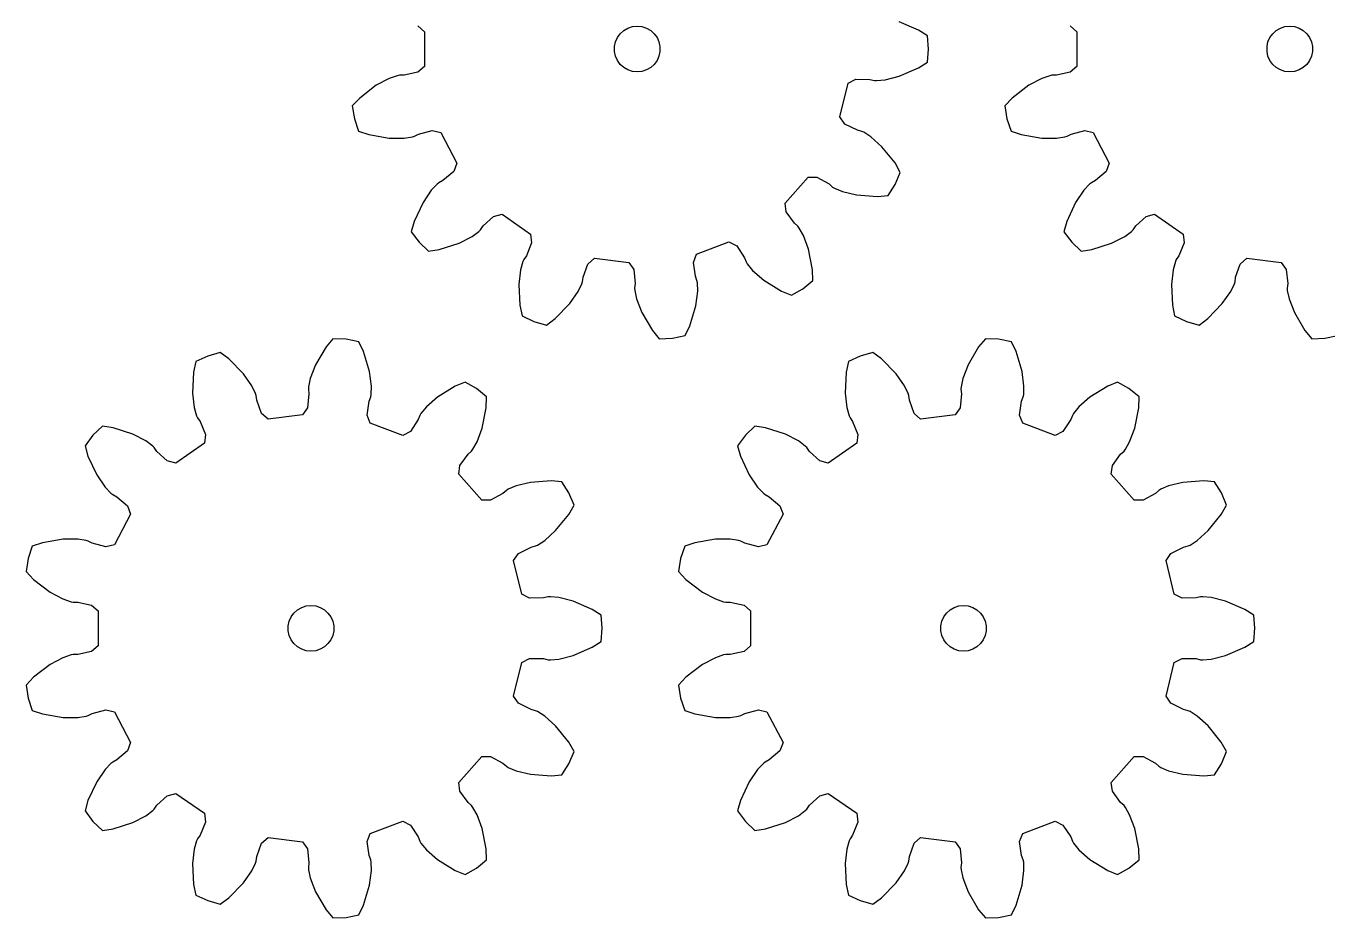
# Model space of a CAD drawing. Extents: x 0 to 209, y 0 to 228.
# Drawn here: x 0 to 85.4, y 0 to 58.5 of the extents above; entities that cross this region are included whole.
import ezdxf

# ---------------------------------------------------------------- set-up
doc = ezdxf.new("R2010")
doc.units = 0

msp = doc.modelspace()

# ---------------------------------------------------------------- linework, layer by layer
for p, q in [((25.686, 58.499), (26.116, 58.12)), ((26.116, 58.12), (26.116, 55.843)), ((38.957, 57.985), (39.19, 58.195)), ((39.19, 58.195), (39.461, 58.352)), ((39.461, 58.352), (39.76, 58.449)), ((39.76, 58.449), (40.071, 58.482)), ((40.071, 58.482), (40.383, 58.449)), ((40.383, 58.449), (40.681, 58.352)), ((40.681, 58.352), (40.953, 58.195)), ((40.953, 58.195), (41.186, 57.985)), ((58.508, 58.219), (57.251, 58.765)), ((59.101, 57.838), (58.508, 58.219)), ((68.466, 58.499), (68.896, 58.12)), ((68.896, 58.12), (68.896, 55.843)), ((81.737, 57.985), (81.97, 58.195)), ((81.97, 58.195), (82.241, 58.352)), ((82.241, 58.352), (82.54, 58.449)), ((82.54, 58.449), (82.851, 58.482)), ((82.851, 58.482), (83.163, 58.449)), ((83.163, 58.449), (83.461, 58.352)), ((83.461, 58.352), (83.733, 58.195)), ((83.733, 58.195), (83.966, 57.985)), ((38.58, 57.139), (38.645, 57.445)), ((38.645, 57.445), (38.772, 57.732)), ((38.772, 57.732), (38.957, 57.985)), ((41.186, 57.985), (41.37, 57.732)), ((41.37, 57.732), (41.498, 57.445)), ((41.498, 57.445), (41.563, 57.139)), ((59.17, 56.982), (59.101, 57.838)), ((81.36, 57.139), (81.425, 57.445)), ((81.425, 57.445), (81.552, 57.732)), ((81.552, 57.732), (81.737, 57.985)), ((83.966, 57.985), (84.15, 57.732)), ((84.15, 57.732), (84.278, 57.445)), ((84.278, 57.445), (84.343, 57.139)), ((38.58, 56.825), (38.58, 57.139)), ((38.645, 56.518), (38.58, 56.825)), ((38.772, 56.232), (38.645, 56.518)), ((41.498, 56.518), (41.37, 56.232)), ((41.563, 56.825), (41.498, 56.518)), ((41.563, 57.139), (41.563, 56.825)), ((59.101, 56.126), (59.17, 56.982)), ((81.36, 56.825), (81.36, 57.139)), ((81.425, 56.518), (81.36, 56.825)), ((81.552, 56.232), (81.425, 56.518)), ((84.278, 56.518), (84.15, 56.232)), ((84.343, 56.825), (84.278, 56.518)), ((84.343, 57.139), (84.343, 56.825)), ((26.116, 55.843), (25.686, 55.464)), ((38.957, 55.978), (38.772, 56.232)), ((39.19, 55.768), (38.957, 55.978)), ((39.461, 55.611), (39.19, 55.768)), ((39.76, 55.515), (39.461, 55.611)), ((40.071, 55.482), (39.76, 55.515)), ((40.383, 55.515), (40.071, 55.482)), ((40.681, 55.611), (40.383, 55.515)), ((40.953, 55.768), (40.681, 55.611)), ((41.186, 55.978), (40.953, 55.768)), ((41.37, 56.232), (41.186, 55.978)), ((57.251, 55.198), (58.508, 55.745)), ((58.508, 55.745), (59.101, 56.126)), ((68.896, 55.843), (68.466, 55.464)), ((81.737, 55.978), (81.552, 56.232)), ((81.97, 55.768), (81.737, 55.978)), ((82.241, 55.611), (81.97, 55.768)), ((82.54, 55.515), (82.241, 55.611)), ((82.851, 55.482), (82.54, 55.515)), ((83.163, 55.515), (82.851, 55.482)), ((83.461, 55.611), (83.163, 55.515)), ((83.733, 55.768), (83.461, 55.611)), ((83.966, 55.978), (83.733, 55.768)), ((84.15, 56.232), (83.966, 55.978)), ((23.813, 55.056), (22.964, 54.602)), ((24.338, 55.235), (23.813, 55.056)), ((24.484, 55.26), (24.338, 55.235)), ((24.785, 55.262), (24.484, 55.26)), ((25.686, 55.464), (24.785, 55.262)), ((53.349, 52.537), (53.894, 54.747)), ((53.894, 54.747), (54.402, 55.012)), ((54.402, 55.012), (55.326, 54.993)), ((55.326, 54.993), (55.618, 54.923)), ((55.618, 54.923), (55.765, 54.912)), ((55.765, 54.912), (56.318, 54.961)), ((56.318, 54.961), (57.251, 55.198)), ((66.593, 55.056), (65.744, 54.602)), ((67.118, 55.235), (66.593, 55.056)), ((67.264, 55.26), (67.118, 55.235)), ((67.565, 55.262), (67.264, 55.26)), ((68.466, 55.464), (67.565, 55.262)), ((22.964, 54.602), (21.875, 53.771)), ((65.744, 54.602), (64.655, 53.771)), ((21.875, 53.771), (21.39, 53.259)), ((21.39, 53.259), (21.528, 52.411)), ((64.655, 53.771), (64.17, 53.259)), ((64.17, 53.259), (64.308, 52.411)), ((21.528, 52.411), (21.8, 51.596)), ((53.676, 52.066), (53.349, 52.537)), ((64.308, 52.411), (64.58, 51.596)), ((21.8, 51.596), (22.467, 51.368)), ((22.467, 51.368), (23.817, 51.139)), ((24.78, 51.132), (25.329, 51.217)), ((25.329, 51.217), (25.469, 51.262)), ((25.469, 51.262), (25.736, 51.4)), ((25.736, 51.4), (26.629, 51.64)), ((26.629, 51.64), (27.185, 51.504)), ((27.185, 51.504), (28.243, 49.488)), ((54.503, 51.654), (53.676, 52.066)), ((54.794, 51.58), (54.503, 51.654)), ((54.929, 51.521), (54.794, 51.58)), ((55.397, 51.221), (54.929, 51.521)), ((56.112, 50.577), (55.397, 51.221)), ((64.58, 51.596), (65.247, 51.368)), ((65.247, 51.368), (66.597, 51.139)), ((67.56, 51.132), (68.109, 51.217)), ((68.109, 51.217), (68.249, 51.262)), ((68.249, 51.262), (68.516, 51.4)), ((68.516, 51.4), (69.409, 51.64)), ((69.409, 51.64), (69.965, 51.504)), ((69.965, 51.504), (71.023, 49.488)), ((23.817, 51.139), (24.78, 51.132)), ((56.971, 49.509), (56.112, 50.577)), ((66.597, 51.139), (67.56, 51.132)), ((57.319, 48.896), (56.971, 49.509)), ((28.039, 48.953), (27.335, 48.355)), ((28.243, 49.488), (28.039, 48.953)), ((56.982, 48.106), (57.319, 48.896)), ((70.819, 48.953), (70.115, 48.355)), ((71.023, 49.488), (70.819, 48.953)), ((26.952, 48.124), (26.57, 47.72)), ((27.07, 48.213), (26.952, 48.124)), ((27.335, 48.355), (27.07, 48.213)), ((49.762, 46.875), (51.272, 48.58)), ((51.272, 48.58), (51.845, 48.578)), ((51.845, 48.578), (52.654, 48.132)), ((52.654, 48.132), (52.88, 47.934)), ((52.88, 47.934), (53.006, 47.856)), ((53.006, 47.856), (53.518, 47.642)), ((56.523, 47.38), (56.982, 48.106)), ((69.732, 48.124), (69.35, 47.72)), ((69.85, 48.213), (69.732, 48.124)), ((70.115, 48.355), (69.85, 48.213)), ((26.57, 47.72), (26.029, 46.924)), ((53.518, 47.642), (54.455, 47.419)), ((54.455, 47.419), (55.821, 47.318)), ((55.821, 47.318), (56.523, 47.38)), ((69.35, 47.72), (68.809, 46.924)), ((26.029, 46.924), (25.451, 45.682)), ((30.651, 46.005), (31.207, 46.143)), ((31.207, 46.143), (33.081, 44.85)), ((49.833, 46.307), (49.762, 46.875)), ((50.374, 45.558), (49.833, 46.307)), ((68.809, 46.924), (68.231, 45.682)), ((73.431, 46.005), (73.987, 46.143)), ((73.987, 46.143), (75.861, 44.85)), ((25.451, 45.682), (25.26, 45.004)), ((29.8, 45.132), (29.972, 45.378)), ((29.972, 45.378), (30.651, 46.005)), ((50.597, 45.357), (50.374, 45.558)), ((50.69, 45.241), (50.597, 45.357)), ((50.964, 44.759), (50.69, 45.241)), ((68.231, 45.682), (68.04, 45.004)), ((72.58, 45.132), (72.752, 45.378)), ((72.752, 45.378), (73.431, 46.005)), ((25.26, 45.004), (25.776, 44.317)), ((28.395, 44.254), (29.25, 44.695)), ((29.25, 44.695), (29.697, 45.026)), ((29.697, 45.026), (29.8, 45.132)), ((33.081, 44.85), (33.148, 44.281)), ((51.299, 43.856), (50.964, 44.759)), ((68.04, 45.004), (68.556, 44.317)), ((71.175, 44.254), (72.03, 44.695)), ((72.03, 44.695), (72.477, 45.026)), ((72.477, 45.026), (72.58, 45.132)), ((75.861, 44.85), (75.928, 44.281)), ((25.776, 44.317), (26.395, 43.722)), ((26.395, 43.722), (27.092, 43.83)), ((27.092, 43.83), (28.395, 44.254)), ((33.148, 44.281), (32.803, 43.424)), ((43.956, 43.529), (46.085, 44.337)), ((46.085, 44.337), (46.591, 44.069)), ((46.591, 44.069), (47.1, 43.298)), ((51.563, 42.512), (51.299, 43.856)), ((68.556, 44.317), (69.175, 43.722)), ((69.175, 43.722), (69.872, 43.83)), ((69.872, 43.83), (71.175, 44.254)), ((75.928, 44.281), (75.583, 43.424)), ((32.571, 43.041), (32.421, 42.507)), ((32.634, 43.176), (32.571, 43.041)), ((32.803, 43.424), (32.634, 43.176)), ((36.522, 42.014), (36.831, 42.884)), ((36.831, 42.884), (37.259, 43.265)), ((37.259, 43.265), (39.519, 42.991)), ((39.519, 42.991), (39.844, 42.518)), ((43.754, 42.993), (43.956, 43.529)), ((43.884, 42.079), (43.754, 42.993)), ((47.1, 43.298), (47.209, 43.018)), ((47.209, 43.018), (47.283, 42.89)), ((47.283, 42.89), (47.638, 42.463)), ((75.351, 43.041), (75.201, 42.507)), ((75.414, 43.176), (75.351, 43.041)), ((75.583, 43.424), (75.414, 43.176)), ((79.302, 42.014), (79.611, 42.884)), ((79.611, 42.884), (80.039, 43.265)), ((80.039, 43.265), (82.299, 42.991)), ((82.299, 42.991), (82.624, 42.518)), ((32.421, 42.507), (32.312, 41.551)), ((36.483, 41.716), (36.522, 42.014)), ((39.844, 42.518), (39.936, 41.599)), ((43.989, 41.797), (43.884, 42.079)), ((47.638, 42.463), (48.363, 41.83)), ((48.363, 41.83), (49.526, 41.106)), ((51.586, 41.807), (51.563, 42.512)), ((75.201, 42.507), (75.092, 41.551)), ((79.263, 41.716), (79.302, 42.014)), ((82.624, 42.518), (82.716, 41.599)), ((32.312, 41.551), (32.377, 40.182)), ((35.647, 40.286), (36.199, 41.074)), ((36.199, 41.074), (36.441, 41.574)), ((36.441, 41.574), (36.483, 41.716)), ((39.936, 41.599), (39.902, 41.3)), ((39.902, 41.3), (39.909, 41.153)), ((39.909, 41.153), (40.024, 40.61)), ((43.913, 40.142), (44.036, 41.097)), ((44.017, 41.652), (43.989, 41.797)), ((44.036, 41.097), (44.017, 41.652)), ((49.526, 41.106), (50.177, 40.835)), ((50.177, 40.835), (50.921, 41.264)), ((50.921, 41.264), (51.586, 41.807)), ((75.092, 41.551), (75.157, 40.182)), ((78.427, 40.286), (78.979, 41.074)), ((78.979, 41.074), (79.221, 41.574)), ((79.221, 41.574), (79.263, 41.716)), ((82.716, 41.599), (82.682, 41.3)), ((82.682, 41.3), (82.689, 41.153)), ((82.689, 41.153), (82.804, 40.61)), ((32.377, 40.182), (32.523, 39.492)), ((34.691, 39.305), (35.647, 40.286)), ((40.024, 40.61), (40.372, 39.712)), ((43.522, 38.829), (43.913, 40.142)), ((75.157, 40.182), (75.303, 39.492)), ((77.471, 39.305), (78.427, 40.286)), ((82.804, 40.61), (83.152, 39.712)), ((32.523, 39.492), (33.299, 39.124)), ((34.124, 38.885), (34.691, 39.305)), ((40.372, 39.712), (41.065, 38.531)), ((75.303, 39.492), (76.079, 39.124)), ((76.904, 38.885), (77.471, 39.305)), ((83.152, 39.712), (83.845, 38.531)), ((33.299, 39.124), (34.124, 38.885)), ((41.065, 38.531), (41.515, 37.988)), ((43.215, 38.194), (43.522, 38.829)), ((76.079, 39.124), (76.904, 38.885)), ((83.845, 38.531), (84.295, 37.988)), ((20.125, 37.988), (19.675, 37.445)), ((20.983, 37.953), (20.125, 37.988)), ((21.825, 37.781), (20.983, 37.953)), ((22.132, 37.147), (21.825, 37.781)), ((41.515, 37.988), (42.373, 38.022)), ((42.373, 38.022), (43.215, 38.194)), ((62.905, 37.988), (62.455, 37.445)), ((63.763, 37.953), (62.905, 37.988)), ((64.605, 37.781), (63.763, 37.953)), ((64.912, 37.147), (64.605, 37.781)), ((84.295, 37.988), (85.153, 38.022)), ((85.153, 38.022), (85.995, 38.194)), ((11.909, 36.851), (11.133, 36.483)), ((12.734, 37.09), (11.909, 36.851)), ((13.301, 36.671), (12.734, 37.09)), ((19.675, 37.445), (18.982, 36.264)), ((22.523, 35.834), (22.132, 37.147)), ((54.689, 36.851), (53.913, 36.483)), ((55.514, 37.09), (54.689, 36.851)), ((56.081, 36.671), (55.514, 37.09)), ((62.455, 37.445), (61.762, 36.264)), ((65.303, 35.834), (64.912, 37.147)), ((11.133, 36.483), (10.987, 35.794)), ((14.257, 35.69), (13.301, 36.671)), ((18.982, 36.264), (18.634, 35.366)), ((53.913, 36.483), (53.767, 35.794)), ((57.037, 35.69), (56.081, 36.671)), ((61.762, 36.264), (61.414, 35.366)), ((10.987, 35.794), (10.922, 34.425)), ((14.809, 34.902), (14.257, 35.69)), ((18.634, 35.366), (18.519, 34.823)), ((22.646, 34.879), (22.523, 35.834)), ((28.787, 35.141), (28.136, 34.87)), ((29.531, 34.712), (28.787, 35.141)), ((53.767, 35.794), (53.702, 34.425)), ((57.589, 34.902), (57.037, 35.69)), ((61.414, 35.366), (61.299, 34.823)), ((65.426, 34.879), (65.303, 35.834)), ((71.567, 35.141), (70.916, 34.87)), ((72.311, 34.712), (71.567, 35.141)), ((10.922, 34.425), (11.031, 33.469)), ((15.051, 34.402), (14.809, 34.902)), ((15.093, 34.26), (15.051, 34.402)), ((15.132, 33.962), (15.093, 34.26)), ((18.546, 34.377), (18.454, 33.457)), ((18.519, 34.823), (18.512, 34.675)), ((18.512, 34.675), (18.546, 34.377)), ((22.494, 33.897), (22.599, 34.179)), ((22.599, 34.179), (22.627, 34.324)), ((22.627, 34.324), (22.646, 34.879)), ((26.973, 34.146), (26.248, 33.513)), ((28.136, 34.87), (26.973, 34.146)), ((30.196, 34.169), (29.531, 34.712)), ((30.173, 33.464), (30.196, 34.169)), ((53.702, 34.425), (53.811, 33.469)), ((57.831, 34.402), (57.589, 34.902)), ((57.873, 34.26), (57.831, 34.402)), ((57.912, 33.962), (57.873, 34.26)), ((61.326, 34.377), (61.234, 33.457)), ((61.299, 34.823), (61.292, 34.675)), ((61.292, 34.675), (61.326, 34.377)), ((65.274, 33.897), (65.379, 34.179)), ((65.379, 34.179), (65.407, 34.324)), ((65.407, 34.324), (65.426, 34.879)), ((69.753, 34.146), (69.028, 33.513)), ((70.916, 34.87), (69.753, 34.146)), ((72.976, 34.169), (72.311, 34.712)), ((72.953, 33.464), (72.976, 34.169)), ((11.031, 33.469), (11.181, 32.934)), ((15.441, 33.091), (15.132, 33.962)), ((18.454, 33.457), (18.129, 32.985)), ((22.364, 32.982), (22.494, 33.897)), ((26.248, 33.513), (25.893, 33.085)), ((29.909, 32.12), (30.173, 33.464)), ((53.811, 33.469), (53.961, 32.934)), ((58.221, 33.091), (57.912, 33.962)), ((61.234, 33.457), (60.909, 32.985)), ((65.144, 32.982), (65.274, 33.897)), ((69.028, 33.513), (68.673, 33.085)), ((72.689, 32.12), (72.953, 33.464)), ((11.181, 32.934), (11.244, 32.8)), ((11.244, 32.8), (11.413, 32.552)), ((11.413, 32.552), (11.758, 31.695)), ((15.869, 32.711), (15.441, 33.091)), ((18.129, 32.985), (15.869, 32.711)), ((22.566, 32.446), (22.364, 32.982)), ((24.695, 31.639), (22.566, 32.446)), ((25.71, 32.678), (25.201, 31.906)), ((25.819, 32.958), (25.71, 32.678)), ((25.893, 33.085), (25.819, 32.958)), ((53.961, 32.934), (54.024, 32.8)), ((54.024, 32.8), (54.193, 32.552)), ((54.193, 32.552), (54.538, 31.695)), ((58.649, 32.711), (58.221, 33.091)), ((60.909, 32.985), (58.649, 32.711)), ((65.346, 32.446), (65.144, 32.982)), ((67.475, 31.639), (65.346, 32.446)), ((68.49, 32.678), (67.981, 31.906)), ((68.599, 32.958), (68.49, 32.678)), ((68.673, 33.085), (68.599, 32.958)), ((4.386, 31.659), (3.87, 30.972)), ((5.005, 32.254), (4.386, 31.659)), ((5.702, 32.146), (5.005, 32.254)), ((7.005, 31.721), (5.702, 32.146)), ((7.86, 31.28), (7.005, 31.721)), ((11.758, 31.695), (11.691, 31.126)), ((25.201, 31.906), (24.695, 31.639)), ((29.574, 31.217), (29.909, 32.12)), ((47.166, 31.659), (46.65, 30.972)), ((47.785, 32.254), (47.166, 31.659)), ((48.482, 32.146), (47.785, 32.254)), ((49.785, 31.721), (48.482, 32.146)), ((50.64, 31.28), (49.785, 31.721)), ((54.538, 31.695), (54.471, 31.126)), ((67.981, 31.906), (67.475, 31.639)), ((72.354, 31.217), (72.689, 32.12)), ((3.87, 30.972), (4.061, 30.293)), ((8.307, 30.95), (7.86, 31.28)), ((8.41, 30.844), (8.307, 30.95)), ((8.582, 30.598), (8.41, 30.844)), ((11.691, 31.126), (9.817, 29.832)), ((29.207, 30.619), (29.3, 30.734)), ((29.3, 30.734), (29.574, 31.217)), ((46.65, 30.972), (46.841, 30.293)), ((51.087, 30.95), (50.64, 31.28)), ((51.19, 30.844), (51.087, 30.95)), ((51.362, 30.598), (51.19, 30.844)), ((54.471, 31.126), (52.597, 29.832)), ((71.987, 30.619), (72.08, 30.734)), ((72.08, 30.734), (72.354, 31.217)), ((4.061, 30.293), (4.639, 29.051)), ((9.261, 29.971), (8.582, 30.598)), ((9.817, 29.832), (9.261, 29.971)), ((28.443, 29.669), (28.984, 30.418)), ((28.984, 30.418), (29.207, 30.619)), ((46.841, 30.293), (47.419, 29.051)), ((52.041, 29.971), (51.362, 30.598)), ((52.597, 29.832), (52.041, 29.971)), ((71.223, 29.669), (71.764, 30.418)), ((71.764, 30.418), (71.987, 30.619)), ((4.639, 29.051), (5.18, 28.255)), ((28.372, 29.1), (28.443, 29.669)), ((29.882, 27.396), (28.372, 29.1)), ((47.419, 29.051), (47.96, 28.255)), ((71.152, 29.1), (71.223, 29.669)), ((72.662, 27.396), (71.152, 29.1)), ((5.18, 28.255), (5.562, 27.852)), ((32.128, 28.334), (31.616, 28.12)), ((33.065, 28.557), (32.128, 28.334)), ((34.431, 28.657), (33.065, 28.557)), ((35.133, 28.595), (34.431, 28.657)), ((35.592, 27.869), (35.133, 28.595)), ((47.96, 28.255), (48.342, 27.852)), ((74.908, 28.334), (74.396, 28.12)), ((75.845, 28.557), (74.908, 28.334)), ((77.211, 28.657), (75.845, 28.557)), ((77.913, 28.595), (77.211, 28.657)), ((78.372, 27.869), (77.913, 28.595)), ((5.562, 27.852), (5.68, 27.762)), ((5.68, 27.762), (5.945, 27.621)), ((5.945, 27.621), (6.649, 27.023)), ((30.455, 27.397), (29.882, 27.396)), ((31.264, 27.844), (30.455, 27.397)), ((31.49, 28.042), (31.264, 27.844)), ((31.616, 28.12), (31.49, 28.042)), ((35.929, 27.079), (35.592, 27.869)), ((48.342, 27.852), (48.46, 27.762)), ((48.46, 27.762), (48.725, 27.621)), ((48.725, 27.621), (49.429, 27.023)), ((73.235, 27.397), (72.662, 27.396)), ((74.044, 27.844), (73.235, 27.397)), ((74.27, 28.042), (74.044, 27.844)), ((74.396, 28.12), (74.27, 28.042)), ((78.709, 27.079), (78.372, 27.869)), ((6.853, 26.488), (5.795, 24.471)), ((6.649, 27.023), (6.853, 26.488)), ((34.722, 25.399), (35.581, 26.466)), ((35.581, 26.466), (35.929, 27.079)), ((49.633, 26.488), (48.575, 24.471)), ((49.429, 27.023), (49.633, 26.488)), ((77.502, 25.399), (78.361, 26.466)), ((78.361, 26.466), (78.709, 27.079)), ((2.427, 24.837), (1.077, 24.607)), ((3.39, 24.844), (2.427, 24.837)), ((3.939, 24.759), (3.39, 24.844)), ((4.079, 24.713), (3.939, 24.759)), ((33.539, 24.455), (34.007, 24.755)), ((34.007, 24.755), (34.722, 25.399)), ((45.207, 24.837), (43.857, 24.607)), ((46.17, 24.844), (45.207, 24.837)), ((46.719, 24.759), (46.17, 24.844)), ((46.859, 24.713), (46.719, 24.759)), ((76.319, 24.455), (76.787, 24.755)), ((76.787, 24.755), (77.502, 25.399)), ((0.41, 24.379), (0.138, 23.565)), ((1.077, 24.607), (0.41, 24.379)), ((4.346, 24.576), (4.079, 24.713)), ((5.239, 24.336), (4.346, 24.576)), ((5.795, 24.471), (5.239, 24.336)), ((31.959, 23.439), (32.286, 23.91)), ((32.286, 23.91), (33.113, 24.322)), ((33.113, 24.322), (33.404, 24.396)), ((33.404, 24.396), (33.539, 24.455)), ((43.19, 24.379), (42.918, 23.565)), ((43.857, 24.607), (43.19, 24.379)), ((47.126, 24.576), (46.859, 24.713)), ((48.019, 24.336), (47.126, 24.576)), ((48.575, 24.471), (48.019, 24.336)), ((74.739, 23.439), (75.066, 23.91)), ((75.066, 23.91), (75.893, 24.322)), ((75.893, 24.322), (76.184, 24.396)), ((76.184, 24.396), (76.319, 24.455)), ((0.138, 23.565), (0, 22.717)), ((32.504, 21.228), (31.959, 23.439)), ((42.918, 23.565), (42.78, 22.717)), ((75.284, 21.228), (74.739, 23.439)), ((0, 22.717), (0.485, 22.205)), ((0.485, 22.205), (1.574, 21.374)), ((42.78, 22.717), (43.265, 22.205)), ((43.265, 22.205), (44.354, 21.374)), ((1.574, 21.374), (2.423, 20.92)), ((44.354, 21.374), (45.203, 20.92)), ((2.423, 20.92), (2.948, 20.74)), ((2.948, 20.74), (3.094, 20.716)), ((3.094, 20.716), (3.395, 20.713)), ((3.395, 20.713), (4.296, 20.511)), ((4.296, 20.511), (4.726, 20.132)), ((18.37, 20.461), (18.681, 20.494)), ((18.681, 20.494), (18.993, 20.461)), ((33.012, 20.963), (32.504, 21.228)), ((33.936, 20.983), (33.012, 20.963)), ((34.228, 21.053), (33.936, 20.983)), ((34.375, 21.063), (34.228, 21.053)), ((34.928, 21.015), (34.375, 21.063)), ((35.861, 20.777), (34.928, 21.015)), ((37.118, 20.231), (35.861, 20.777)), ((45.203, 20.92), (45.728, 20.74)), ((45.728, 20.74), (45.874, 20.716)), ((45.874, 20.716), (46.175, 20.713)), ((46.175, 20.713), (47.076, 20.511)), ((47.076, 20.511), (47.506, 20.132)), ((61.15, 20.461), (61.461, 20.494)), ((61.461, 20.494), (61.773, 20.461)), ((75.792, 20.963), (75.284, 21.228)), ((76.716, 20.983), (75.792, 20.963)), ((77.008, 21.053), (76.716, 20.983)), ((77.155, 21.063), (77.008, 21.053)), ((77.708, 21.015), (77.155, 21.063)), ((78.641, 20.777), (77.708, 21.015)), ((79.898, 20.231), (78.641, 20.777)), ((4.726, 20.132), (4.726, 17.855)), ((17.255, 19.457), (17.382, 19.744)), ((17.382, 19.744), (17.567, 19.998)), ((17.567, 19.998), (17.8, 20.207)), ((17.8, 20.207), (18.071, 20.364)), ((18.071, 20.364), (18.37, 20.461)), ((18.993, 20.461), (19.292, 20.364)), ((19.292, 20.364), (19.563, 20.207)), ((19.563, 20.207), (19.796, 19.998)), ((19.796, 19.998), (19.98, 19.744)), ((19.98, 19.744), (20.108, 19.457)), ((37.711, 19.85), (37.118, 20.231)), ((37.78, 18.994), (37.711, 19.85)), ((47.506, 20.132), (47.506, 17.855)), ((60.035, 19.457), (60.162, 19.744)), ((60.162, 19.744), (60.347, 19.998)), ((60.347, 19.998), (60.58, 20.207)), ((60.58, 20.207), (60.851, 20.364)), ((60.851, 20.364), (61.15, 20.461)), ((61.773, 20.461), (62.071, 20.364)), ((62.071, 20.364), (62.343, 20.207)), ((62.343, 20.207), (62.576, 19.998)), ((62.576, 19.998), (62.76, 19.744)), ((62.76, 19.744), (62.888, 19.457)), ((80.491, 19.85), (79.898, 20.231)), ((80.56, 18.994), (80.491, 19.85)), ((17.19, 19.151), (17.255, 19.457)), ((17.19, 18.837), (17.19, 19.151)), ((17.255, 18.53), (17.19, 18.837)), ((20.108, 19.457), (20.173, 19.151)), ((20.173, 18.837), (20.108, 18.53)), ((20.173, 19.151), (20.173, 18.837)), ((37.711, 18.138), (37.78, 18.994)), ((59.97, 19.151), (60.035, 19.457)), ((59.97, 18.837), (59.97, 19.151)), ((60.035, 18.53), (59.97, 18.837)), ((62.888, 19.457), (62.953, 19.151)), ((62.953, 18.837), (62.888, 18.53)), ((62.953, 19.151), (62.953, 18.837)), ((80.491, 18.138), (80.56, 18.994)), ((17.382, 18.244), (17.255, 18.53)), ((17.567, 17.99), (17.382, 18.244)), ((17.8, 17.78), (17.567, 17.99)), ((19.796, 17.99), (19.563, 17.78)), ((19.98, 18.244), (19.796, 17.99)), ((20.108, 18.53), (19.98, 18.244)), ((37.118, 17.757), (37.711, 18.138)), ((60.162, 18.244), (60.035, 18.53)), ((60.347, 17.99), (60.162, 18.244)), ((60.58, 17.78), (60.347, 17.99)), ((62.576, 17.99), (62.343, 17.78)), ((62.76, 18.244), (62.576, 17.99)), ((62.888, 18.53), (62.76, 18.244)), ((79.898, 17.757), (80.491, 18.138)), ((2.948, 17.247), (2.423, 17.068)), ((3.094, 17.272), (2.948, 17.247)), ((3.395, 17.274), (3.094, 17.272)), ((4.296, 17.477), (3.395, 17.274)), ((4.726, 17.855), (4.296, 17.477)), ((18.071, 17.624), (17.8, 17.78)), ((18.37, 17.527), (18.071, 17.624)), ((18.681, 17.494), (18.37, 17.527)), ((18.993, 17.527), (18.681, 17.494)), ((19.292, 17.624), (18.993, 17.527)), ((19.563, 17.78), (19.292, 17.624)), ((34.928, 16.973), (35.861, 17.21)), ((35.861, 17.21), (37.118, 17.757)), ((45.728, 17.247), (45.203, 17.068)), ((45.874, 17.272), (45.728, 17.247)), ((46.175, 17.274), (45.874, 17.272)), ((47.076, 17.477), (46.175, 17.274)), ((47.506, 17.855), (47.076, 17.477)), ((60.851, 17.624), (60.58, 17.78)), ((61.15, 17.527), (60.851, 17.624)), ((61.461, 17.494), (61.15, 17.527)), ((61.773, 17.527), (61.461, 17.494)), ((62.071, 17.624), (61.773, 17.527)), ((62.343, 17.78), (62.071, 17.624)), ((77.708, 16.973), (78.641, 17.21)), ((78.641, 17.21), (79.898, 17.757)), ((1.574, 16.614), (0.485, 15.783)), ((2.423, 17.068), (1.574, 16.614)), ((31.959, 14.549), (32.504, 16.76)), ((32.504, 16.76), (33.012, 17.025)), ((33.012, 17.025), (33.936, 17.005)), ((33.936, 17.005), (34.228, 16.935)), ((34.228, 16.935), (34.375, 16.924)), ((34.375, 16.924), (34.928, 16.973)), ((44.354, 16.614), (43.265, 15.783)), ((45.203, 17.068), (44.354, 16.614)), ((74.739, 14.549), (75.284, 16.76)), ((75.284, 16.76), (75.792, 17.025)), ((75.792, 17.025), (76.716, 17.005)), ((76.716, 17.005), (77.008, 16.935)), ((77.008, 16.935), (77.155, 16.924)), ((77.155, 16.924), (77.708, 16.973)), ((0.485, 15.783), (0, 15.271)), ((43.265, 15.783), (42.78, 15.271)), ((0, 15.271), (0.138, 14.423)), ((32.286, 14.078), (31.959, 14.549)), ((42.78, 15.271), (42.918, 14.423)), ((75.066, 14.078), (74.739, 14.549)), ((0.138, 14.423), (0.41, 13.609)), ((33.113, 13.666), (32.286, 14.078)), ((33.404, 13.592), (33.113, 13.666)), ((42.918, 14.423), (43.19, 13.609)), ((75.893, 13.666), (75.066, 14.078)), ((76.184, 13.592), (75.893, 13.666)), ((0.41, 13.609), (1.077, 13.381)), ((1.077, 13.381), (2.427, 13.151)), ((2.427, 13.151), (3.39, 13.144)), ((3.39, 13.144), (3.939, 13.229)), ((3.939, 13.229), (4.079, 13.275)), ((4.079, 13.275), (4.346, 13.412)), ((4.346, 13.412), (5.239, 13.652)), ((5.239, 13.652), (5.795, 13.517)), ((5.795, 13.517), (6.853, 11.5)), ((33.539, 13.533), (33.404, 13.592)), ((34.007, 13.233), (33.539, 13.533)), ((34.722, 12.589), (34.007, 13.233)), ((43.19, 13.609), (43.857, 13.381)), ((43.857, 13.381), (45.207, 13.151)), ((45.207, 13.151), (46.17, 13.144)), ((46.17, 13.144), (46.719, 13.229)), ((46.719, 13.229), (46.859, 13.275)), ((46.859, 13.275), (47.126, 13.412)), ((47.126, 13.412), (48.019, 13.652)), ((48.019, 13.652), (48.575, 13.517)), ((48.575, 13.517), (49.633, 11.5)), ((76.319, 13.533), (76.184, 13.592)), ((76.787, 13.233), (76.319, 13.533)), ((77.502, 12.589), (76.787, 13.233)), ((35.581, 11.522), (34.722, 12.589)), ((78.361, 11.522), (77.502, 12.589)), ((6.853, 11.5), (6.649, 10.965)), ((35.929, 10.909), (35.581, 11.522)), ((49.633, 11.5), (49.429, 10.965)), ((78.709, 10.909), (78.361, 11.522)), ((5.945, 10.367), (5.68, 10.226)), ((6.649, 10.965), (5.945, 10.367)), ((28.372, 8.887), (29.882, 10.592)), ((29.882, 10.592), (30.455, 10.59)), ((30.455, 10.59), (31.264, 10.144)), ((35.592, 10.118), (35.929, 10.909)), ((48.725, 10.367), (48.46, 10.226)), ((49.429, 10.965), (48.725, 10.367)), ((71.152, 8.887), (72.662, 10.592)), ((72.662, 10.592), (73.235, 10.59)), ((73.235, 10.59), (74.044, 10.144)), ((78.372, 10.118), (78.709, 10.909)), ((5.18, 9.733), (4.639, 8.936)), ((5.562, 10.136), (5.18, 9.733)), ((5.68, 10.226), (5.562, 10.136)), ((31.264, 10.144), (31.49, 9.946)), ((31.49, 9.946), (31.616, 9.868)), ((31.616, 9.868), (32.128, 9.654)), ((32.128, 9.654), (33.065, 9.431)), ((33.065, 9.431), (34.431, 9.331)), ((34.431, 9.331), (35.133, 9.392)), ((35.133, 9.392), (35.592, 10.118)), ((47.96, 9.733), (47.419, 8.936)), ((48.342, 10.136), (47.96, 9.733)), ((48.46, 10.226), (48.342, 10.136)), ((74.044, 10.144), (74.27, 9.946)), ((74.27, 9.946), (74.396, 9.868)), ((74.396, 9.868), (74.908, 9.654)), ((74.908, 9.654), (75.845, 9.431)), ((75.845, 9.431), (77.211, 9.331)), ((77.211, 9.331), (77.913, 9.392)), ((77.913, 9.392), (78.372, 10.118)), ((4.639, 8.936), (4.061, 7.694)), ((28.443, 8.319), (28.372, 8.887)), ((47.419, 8.936), (46.841, 7.694)), ((71.223, 8.319), (71.152, 8.887)), ((4.061, 7.694), (3.87, 7.016)), ((8.582, 7.39), (9.261, 8.017)), ((9.261, 8.017), (9.817, 8.155)), ((9.817, 8.155), (11.691, 6.862)), ((28.984, 7.57), (28.443, 8.319)), ((46.841, 7.694), (46.65, 7.016)), ((51.362, 7.39), (52.041, 8.017)), ((52.041, 8.017), (52.597, 8.155)), ((52.597, 8.155), (54.471, 6.862)), ((71.764, 7.57), (71.223, 8.319)), ((3.87, 7.016), (4.386, 6.329)), ((7.86, 6.708), (8.307, 7.038)), ((8.307, 7.038), (8.41, 7.144)), ((8.41, 7.144), (8.582, 7.39)), ((11.691, 6.862), (11.758, 6.293)), ((29.207, 7.369), (28.984, 7.57)), ((29.3, 7.254), (29.207, 7.369)), ((29.574, 6.771), (29.3, 7.254)), ((46.65, 7.016), (47.166, 6.329)), ((50.64, 6.708), (51.087, 7.038)), ((51.087, 7.038), (51.19, 7.144)), ((51.19, 7.144), (51.362, 7.39)), ((54.471, 6.862), (54.538, 6.293)), ((71.987, 7.369), (71.764, 7.57)), ((72.08, 7.254), (71.987, 7.369)), ((72.354, 6.771), (72.08, 7.254)), ((4.386, 6.329), (5.005, 5.734)), ((5.702, 5.842), (7.005, 6.267)), ((7.005, 6.267), (7.86, 6.708)), ((11.758, 6.293), (11.413, 5.436)), ((22.566, 5.541), (24.695, 6.349)), ((24.695, 6.349), (25.201, 6.081)), ((25.201, 6.081), (25.71, 5.31)), ((29.909, 5.868), (29.574, 6.771)), ((47.166, 6.329), (47.785, 5.734)), ((48.482, 5.842), (49.785, 6.267)), ((49.785, 6.267), (50.64, 6.708)), ((54.538, 6.293), (54.193, 5.436)), ((65.346, 5.541), (67.475, 6.349)), ((67.475, 6.349), (67.981, 6.081)), ((67.981, 6.081), (68.49, 5.31)), ((72.689, 5.868), (72.354, 6.771)), ((5.005, 5.734), (5.702, 5.842)), ((11.244, 5.188), (11.181, 5.054)), ((11.413, 5.436), (11.244, 5.188)), ((15.441, 4.896), (15.869, 5.277)), ((15.869, 5.277), (18.129, 5.003)), ((22.364, 5.005), (22.566, 5.541)), ((25.71, 5.31), (25.819, 5.03)), ((30.173, 4.524), (29.909, 5.868)), ((47.785, 5.734), (48.482, 5.842)), ((54.024, 5.188), (53.961, 5.054)), ((54.193, 5.436), (54.024, 5.188)), ((58.221, 4.896), (58.649, 5.277)), ((58.649, 5.277), (60.909, 5.003)), ((65.144, 5.005), (65.346, 5.541)), ((68.49, 5.31), (68.599, 5.03)), ((72.953, 4.524), (72.689, 5.868)), ((11.031, 4.519), (10.922, 3.563)), ((11.181, 5.054), (11.031, 4.519)), ((15.132, 4.026), (15.441, 4.896)), ((18.129, 5.003), (18.454, 4.531)), ((18.454, 4.531), (18.546, 3.611)), ((22.494, 4.091), (22.364, 5.005)), ((25.819, 5.03), (25.893, 4.902)), ((25.893, 4.902), (26.248, 4.475)), ((26.248, 4.475), (26.973, 3.842)), ((30.196, 3.819), (30.173, 4.524)), ((53.811, 4.519), (53.702, 3.563)), ((53.961, 5.054), (53.811, 4.519)), ((57.912, 4.026), (58.221, 4.896)), ((60.909, 5.003), (61.234, 4.531)), ((61.234, 4.531), (61.326, 3.611)), ((65.274, 4.091), (65.144, 5.005)), ((68.599, 5.03), (68.673, 4.902)), ((68.673, 4.902), (69.028, 4.475)), ((69.028, 4.475), (69.753, 3.842)), ((72.976, 3.819), (72.953, 4.524)), ((10.922, 3.563), (10.987, 2.194)), ((14.809, 3.086), (15.051, 3.586)), ((15.051, 3.586), (15.093, 3.728)), ((15.093, 3.728), (15.132, 4.026)), ((18.546, 3.611), (18.512, 3.313)), ((22.599, 3.809), (22.494, 4.091)), ((22.627, 3.664), (22.599, 3.809)), ((22.646, 3.109), (22.627, 3.664)), ((26.973, 3.842), (28.136, 3.118)), ((29.531, 3.276), (30.196, 3.819)), ((53.702, 3.563), (53.767, 2.194)), ((57.589, 3.086), (57.831, 3.586)), ((57.831, 3.586), (57.873, 3.728)), ((57.873, 3.728), (57.912, 4.026)), ((61.326, 3.611), (61.292, 3.313)), ((65.379, 3.809), (65.274, 4.091)), ((65.407, 3.664), (65.379, 3.809)), ((65.426, 3.109), (65.407, 3.664)), ((69.753, 3.842), (70.916, 3.118)), ((72.311, 3.276), (72.976, 3.819)), ((14.257, 2.298), (14.809, 3.086)), ((18.512, 3.313), (18.519, 3.165)), ((18.519, 3.165), (18.634, 2.622)), ((18.634, 2.622), (18.982, 1.724)), ((22.523, 2.154), (22.646, 3.109)), ((28.136, 3.118), (28.787, 2.847)), ((28.787, 2.847), (29.531, 3.276)), ((57.037, 2.298), (57.589, 3.086)), ((61.292, 3.313), (61.299, 3.165)), ((61.299, 3.165), (61.414, 2.622)), ((61.414, 2.622), (61.762, 1.724)), ((65.303, 2.154), (65.426, 3.109)), ((70.916, 3.118), (71.567, 2.847)), ((71.567, 2.847), (72.311, 3.276)), ((10.987, 2.194), (11.133, 1.505)), ((13.301, 1.317), (14.257, 2.298)), ((18.982, 1.724), (19.675, 0.543)), ((22.132, 0.841), (22.523, 2.154)), ((53.767, 2.194), (53.913, 1.505)), ((56.081, 1.317), (57.037, 2.298)), ((61.762, 1.724), (62.455, 0.543)), ((64.912, 0.841), (65.303, 2.154)), ((11.133, 1.505), (11.909, 1.136)), ((11.909, 1.136), (12.734, 0.897)), ((12.734, 0.897), (13.301, 1.317)), ((53.913, 1.505), (54.689, 1.136)), ((54.689, 1.136), (55.514, 0.897)), ((55.514, 0.897), (56.081, 1.317)), ((19.675, 0.543), (20.125, 0)), ((20.125, 0), (20.983, 0.035)), ((20.983, 0.035), (21.825, 0.206)), ((21.825, 0.206), (22.132, 0.841)), ((62.455, 0.543), (62.905, 0)), ((62.905, 0), (63.763, 0.035)), ((63.763, 0.035), (64.605, 0.206)), ((64.605, 0.206), (64.912, 0.841))]:
    msp.add_line(p, q)

doc.saveas('drawing.dxf')
